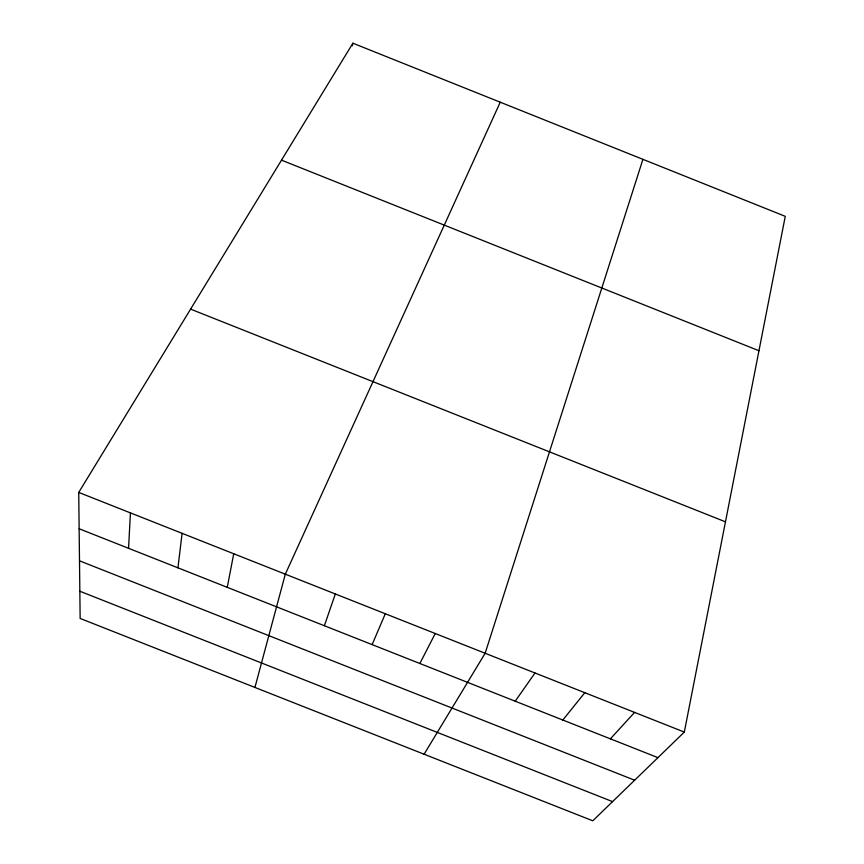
<?xml version="1.0" encoding="UTF-8"?>
<svg xmlns="http://www.w3.org/2000/svg" width="864" height="864" viewBox="0 0 864 864"><rect width="100%" height="100%" fill="white"/><g stroke="black" fill="none" stroke-linecap="round" stroke-linejoin="round"><path stroke-width="1.3" d="M128.552 548.294L130.442 512.892M177.93 567.821L182.11 533.336M227.264 587.326L233.734 553.77M684.31 732.078L785.268 216.335L352.89 43.2L78.732 492.426L80.147 618.451L592.78 820.8L684.31 732.078L78.732 492.426M352.339 45.824L352.89 43.2M254.934 687.452L285.314 574.182L500.245 102.2M642.924 159.332L485.147 653.26L424.094 754.218M324.367 625.73L335.329 593.978M372.125 644.62L385.312 613.753M419.861 663.498L435.251 633.517M515.203 701.201L535 672.991M562.82 720.025L584.809 692.701M610.394 738.839L634.576 712.4M79.142 528.757L657.936 757.642M79.499 560.822L634.651 780.214M79.834 591.224L612.565 801.619M190.588 309.128L725.468 521.824M281.513 160.153L758.959 350.741"/></g></svg>
